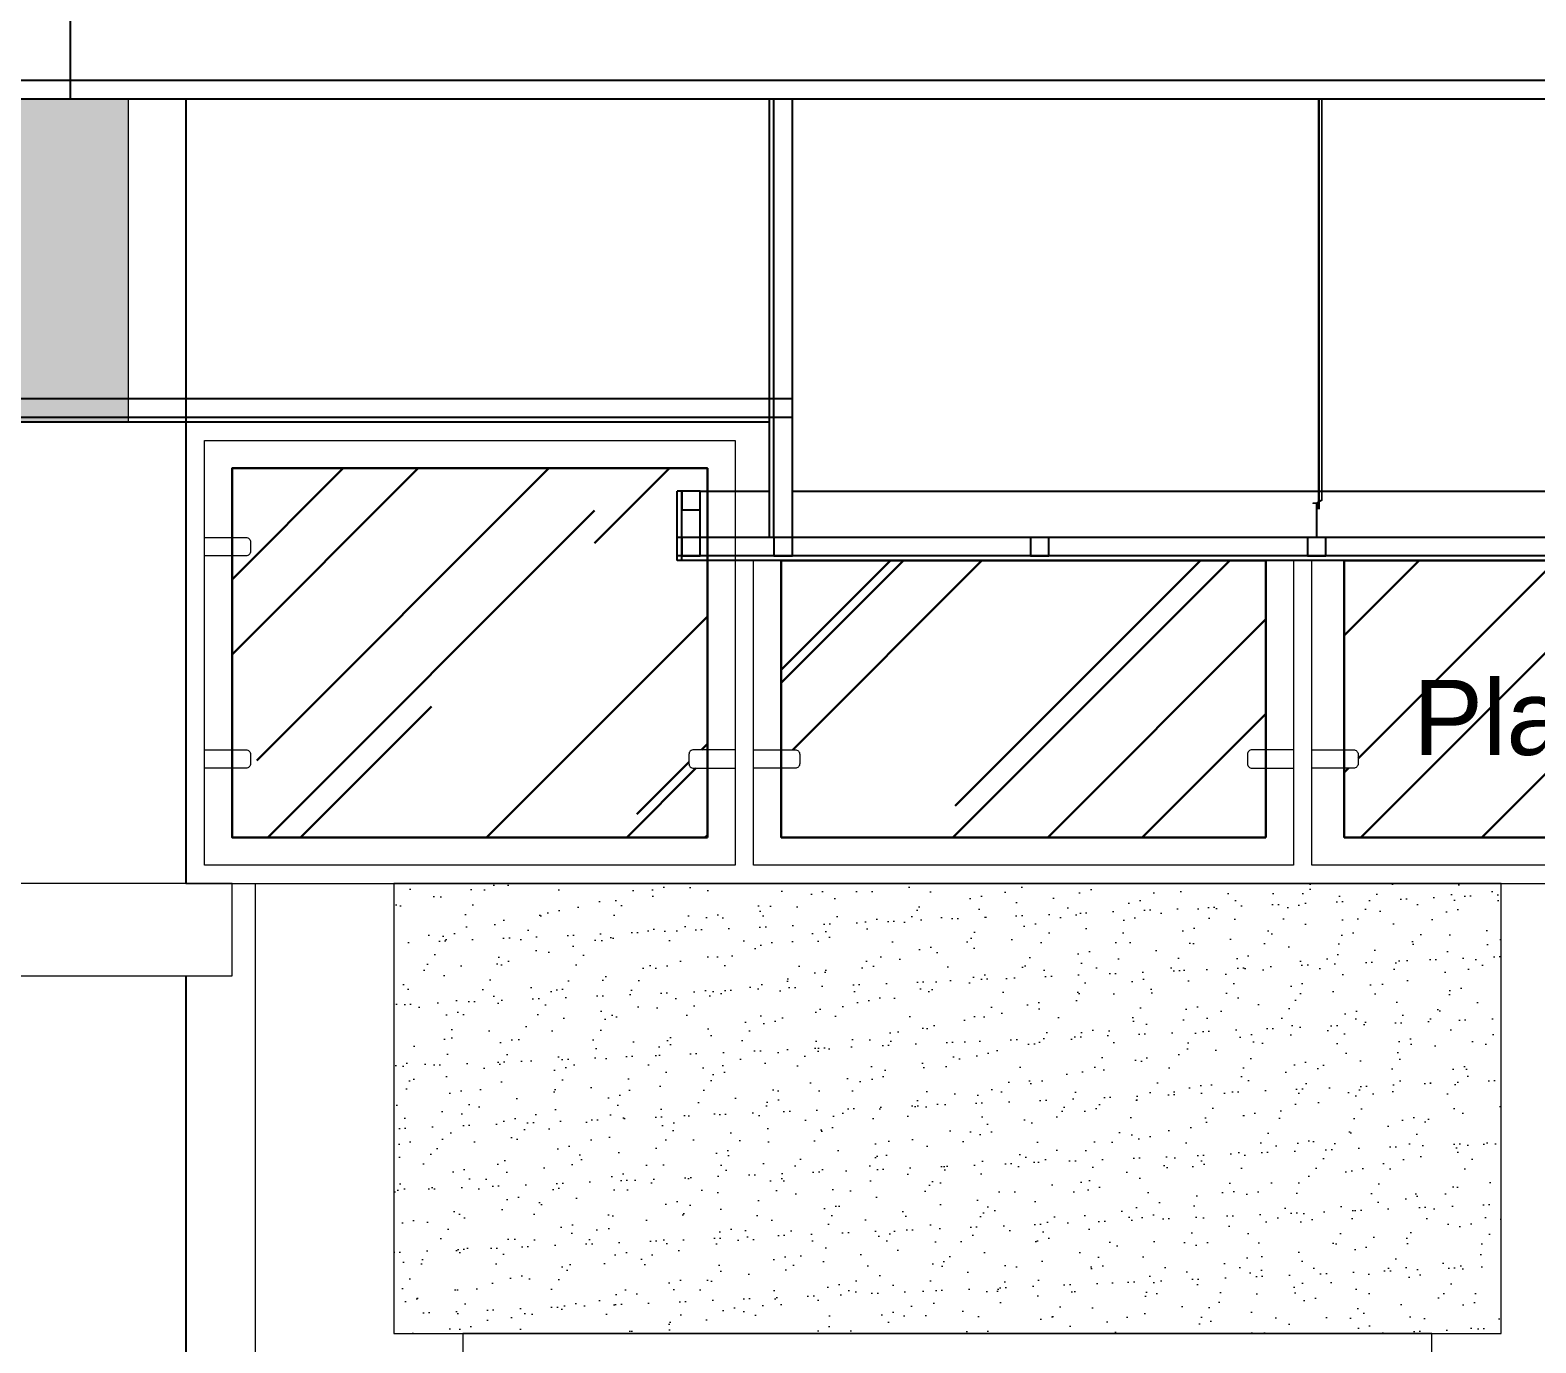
# Model space of a CAD drawing. Header units: inches. Extents: x 249 to 1192, y -18 to 440.
# Drawn here: x 708.169 to 711.432, y 266.37 to 269.214 of the extents above; entities that cross this region are included whole.
import ezdxf
from ezdxf.enums import TextEntityAlignment as Align

# ---------------------------------------------------------------- set-up
doc = ezdxf.new("R2010")
doc.units = ezdxf.units.IN
doc.header["$MEASUREMENT"] = 0
for name, color, linetype, lineweight in [('ARSIR BETON', 8, 'Continuous', 0), ('ARSIR WARNA', 66, 'Continuous', 0), ('BALOK', 3, 'Continuous', 20), ('BESI', 201, 'Continuous', 0), ('DIMENSI', 85, 'Continuous', 20), ('DINDING', 6, 'Continuous', 0), ('DINDING2', 137, 'Continuous', 20), ('KACA', 141, 'Continuous', 30), ('KUSEN', 16, 'Continuous', 15), ('TEXT (KETERANGAN)', 7, 'Continuous', 25)]:
    doc.layers.add(name, color=color, linetype=linetype, lineweight=lineweight)
for name, color, linetype in [('ATAP', 123, 'Continuous'), ('KOLOM', 5, 'Continuous'), ('KUDA-KUDA', 165, 'Continuous'), ('PLAFOND', 42, 'Continuous')]:
    doc.layers.add(name, color=color, linetype=linetype)
doc.styles.add('ARIAL', font='arial.ttf')

# ---------------------------------------------------------------- blocks, each defined once
blk = doc.blocks.new('B1')
at = {"layer": 'ARSIR BETON'}
blk.add_hatch(color=256, dxfattribs=at).paths.add_polyline_path([(364.6452, 149.9333), (364.1952, 149.9333), (364.1952, 149.2333), (364.6452, 149.2333)])
at = {"layer": 'BALOK'}
blk.add_lwpolyline([(364.1952, 149.9333), (364.6452, 149.9333), (364.6452, 149.2333), (364.1952, 149.2333)], close=True, dxfattribs=at)
blk = doc.blocks.new('BAHAN')
at = {"layer": 'TEXT (KETERANGAN)', "color": 1}
blk.add_lwpolyline([(707.0317, 209.6948), (707.2312, 209.3492), (706.8322, 209.3492)], close=True, dxfattribs=at)
at = {"layer": 'TEXT (KETERANGAN)', "style": 'ARIAL'}
for tag, p in [('BAHAN', (707.0684, 209.0131)), ('ELEVASI', (707.0684, 208.7382))]:
    blk.add_attdef(tag, text='', height=0.236, dxfattribs=at).set_placement(p, align=Align.BOTTOM_CENTER)
blk = doc.blocks.new('POTONGAN AA')
at = {"layer": 'ARSIR WARNA'}
h = blk.add_hatch(dxfattribs=at)
h.set_pattern_fill('AR-SAND', color=256, scale=0.05, angle=45, style=0)
h.set_pattern_definition([(82.5, (704.438185, 130.908324), (-0.0703507, 0.0658964), [0, -0.076, 0, -0.085, 0, -0.08125]), (52.5, (704.43819, 130.90832), (-0.037207, 0.162349), [0, -0.041, 0, -0.0685, 0, -0.02625]), (12.5, (704.3947, 130.86484), (0.1099015, 0.1103016), [0, -0.025, 0, -0.09, 0, -0.1175]), (2.5, (704.3947, 130.86484), (0.075252, 0.137313), [0, -0.0125, 0, -0.059, 0, -0.0675])])
h.paths.add_polyline_path([(706.8379, 131.8833), (704.4382, 131.8833), (704.4382, 130.9083), (706.8379, 130.9083)])
at = {"layer": 'KACA'}
h = blk.add_hatch(dxfattribs=at)
h.set_pattern_fill('AR-RROOF', color=256, scale=0.5, angle=45, style=0)
h.set_pattern_definition([(45, (704.08793, 131.9833), (0.424264, 1.13137), [7.5, -1, 2.5, -0.5]), (45, (704.3814, 132.6303), (-0.82378, 0.11667), [1.5, -0.165, 3, -0.375]), (45, (703.9642, 132.46062), (1.601597, 2.075358), [4, -0.7, 2, -0.5])])
h.paths.add_polyline_path([(705.1179, 132.5833), (705.0521, 132.5833), (705.0521, 132.7333), (705.1179, 132.7333), (705.1179, 132.7833), (704.0879, 132.7833), (704.0879, 132.6333), (704.1179, 132.6333, -0.414214), (704.1279, 132.6233), (704.1279, 132.6033, -0.414214), (704.1179, 132.5933), (704.0879, 132.5933), (704.0879, 132.1733), (704.1179, 132.1733, -0.414214), (704.1279, 132.1633), (704.1279, 132.1433, -0.414214), (704.1179, 132.1333), (704.0879, 132.1333), (704.0879, 131.9833), (705.1179, 131.9833), (705.1179, 132.1333), (705.0879, 132.1333, -0.414214), (705.0779, 132.1433), (705.0779, 132.1633, -0.414214), (705.0879, 132.1733), (705.1179, 132.1733)])
h.paths.add_polyline_path([(706.3279, 132.5833), (705.2779, 132.5833), (705.2779, 132.1733), (705.3079, 132.1733, -0.414214), (705.3179, 132.1633), (705.3179, 132.1433, -0.414214), (705.3079, 132.1333), (705.2779, 132.1333), (705.2779, 131.9833), (706.3279, 131.9833), (706.3279, 132.1333), (706.2979, 132.1333, -0.414214), (706.2879, 132.1433), (706.2879, 132.1633, -0.414214), (706.2979, 132.1733), (706.3279, 132.1733)])
h.paths.add_polyline_path([(707.5479, 132.5833), (706.4979, 132.5833), (706.4979, 132.1733), (706.5179, 132.1733, -0.414214), (706.5279, 132.1633), (706.5279, 132.1433, -0.414214), (706.5179, 132.1333), (706.4979, 132.1333), (706.4979, 131.9833), (707.5479, 131.9833), (707.5479, 132.1333), (707.5279, 132.1333, -0.414214), (707.5179, 132.1433), (707.5179, 132.1633, -0.414214), (707.5279, 132.1733), (707.5479, 132.1733)])
h.paths.add_polyline_path([(708.7879, 132.5833), (707.7179, 132.5833), (707.7179, 132.1733), (707.7479, 132.1733, -0.414214), (707.7579, 132.1633), (707.7579, 132.1433, -0.414214), (707.7479, 132.1333), (707.7179, 132.1333), (707.7179, 131.9833), (708.7879, 131.9833), (708.7879, 132.1333), (708.7579, 132.1333, -0.414214), (708.7479, 132.1433), (708.7479, 132.1633, -0.414214), (708.7579, 132.1733), (708.7879, 132.1733)])
h.paths.add_polyline_path([(709.9979, 132.5833), (708.9479, 132.5833), (708.9479, 132.1733), (708.9779, 132.1733, -0.414214), (708.9879, 132.1633), (708.9879, 132.1433, -0.414214), (708.9779, 132.1333), (708.9479, 132.1333), (708.9479, 131.9833), (709.9979, 131.9833), (709.9979, 132.1333), (709.9679, 132.1333, -0.414214), (709.9579, 132.1433), (709.9579, 132.1633, -0.414214), (709.9679, 132.1733), (709.9979, 132.1733)])
h.paths.add_polyline_path([(711.1879, 132.5933), (711.1579, 132.5933, -0.414214), (711.1479, 132.6033), (711.1479, 132.6233, -0.414214), (711.1579, 132.6333), (711.1879, 132.6333), (711.1879, 132.7833), (710.1579, 132.7833), (710.1579, 132.7333), (710.1737, 132.7333), (710.2137, 132.7333), (710.2237, 132.7333), (710.2237, 132.5833), (710.2137, 132.5833), (710.1579, 132.5833), (710.1579, 132.1733), (710.1879, 132.1733, -0.414214), (710.1979, 132.1633), (710.1979, 132.1433, -0.414214), (710.1879, 132.1333), (710.1579, 132.1333), (710.1579, 131.9833), (711.1879, 131.9833), (711.1879, 132.1333), (711.1579, 132.1333, -0.414214), (711.1479, 132.1433), (711.1479, 132.1633, -0.414214), (711.1579, 132.1733), (711.1879, 132.1733)])
at = {"layer": 'ATAP'}
blk.add_lwpolyline([(679.6627, 133.5833), (719.6121, 133.5833), (719.6121, 133.6233), (679.6627, 133.6233)], close=True, dxfattribs=at)
at = {"layer": 'BESI', "ltscale": 0.1}
for p, q in [((706.4419, 132.71), (706.4419, 133.5833)), ((706.4419, 132.71), (706.4419, 133.5833)), ((706.4439, 132.7111), (706.4439, 133.5833)), ((706.4439, 132.7111), (706.4439, 133.5833)), ((706.4484, 133.5833), (706.4484, 132.7137)), ((706.4484, 133.5833), (706.4484, 132.7137)), ((706.4492, 133.5833), (706.4492, 132.7133)), ((706.4492, 133.5833), (706.4492, 132.7133)), ((706.438, 132.7077), (706.4301, 132.7077)), ((706.4301, 132.7077), (706.4301, 132.7069)), ((706.4382, 132.7069), (706.4301, 132.7069)), ((706.4484, 132.7137), (706.438, 132.7077)), ((706.4492, 132.7133), (706.4382, 132.7069)), ((706.4439, 132.7348), (706.4419, 132.7348)), ((706.4439, 132.7348), (706.4419, 132.7348)), ((706.4439, 132.7348), (706.4419, 132.7348)), ((706.4439, 132.7348), (706.4419, 132.7348)), ((706.4419, 132.6948), (706.4419, 132.7091)), ((706.4439, 132.6948), (706.4439, 132.7102))]:
    blk.add_line(p, q, dxfattribs=at)
blk.add_lwpolyline([(706.4382, 132.7069), (706.4382, 132.6333), (706.4374, 132.6333), (706.4374, 132.7069)], dxfattribs=at)
at = {"layer": 'DINDING'}
blk.add_lwpolyline([(704.0879, 131.8833), (703.9879, 131.8833), (703.1884, 131.8833), (703.1884, 131.6833), (703.2884, 131.6833), (704.0879, 131.6833)], close=True, dxfattribs=at)
at = {"layer": 'DINDING2'}
blk.add_lwpolyline([(704.4382, 130.9083), (706.8379, 130.9083), (706.8379, 131.8833), (704.4382, 131.8833)], close=True, dxfattribs=at)
at = {"layer": 'KACA'}
for points in [[(705.1179, 131.9833), (704.0879, 131.9833), (704.0879, 132.7833), (705.1179, 132.7833)], [(706.3279, 131.9833), (705.2779, 131.9833), (705.2779, 132.5833), (706.3279, 132.5833)], [(707.5479, 131.9833), (706.4979, 131.9833), (706.4979, 132.5833), (707.5479, 132.5833)]]:
    blk.add_lwpolyline(points, close=True, dxfattribs=at)
at = {"layer": 'KOLOM'}
for points in [[(703.2879, 131.8833), (703.2879, 133.5833), (703.9879, 133.5833), (703.9879, 131.8833)], [(703.9879, 131.8983), (703.9879, 131.8833)], [(703.9879, 131.6833), (703.9879, 128.3033), (703.2879, 128.3033), (703.2879, 131.6833)]]:
    blk.add_lwpolyline(points, dxfattribs=at)
at = {"layer": 'KUDA-KUDA'}
blk.add_lwpolyline([(703.7379, 133.5833), (703.7379, 138.657), (703.5379, 138.657), (703.5379, 133.5833)], dxfattribs=at)
at = {"layer": 'KUSEN'}
for points in [[(705.2521, 132.8833), (703.9879, 132.8833), (703.9879, 131.8833), (711.2877, 131.8833), (711.2877, 132.8833), (710.0237, 132.8833)], [(704.1377, 131.8833), (704.1377, 130.5033), (703.9879, 130.5033)]]:
    blk.add_lwpolyline(points, dxfattribs=at)
for points in [[(705.1779, 131.9233), (704.0279, 131.9233), (704.0279, 132.8433), (705.1779, 132.8433)], [(706.3879, 131.9233), (705.2179, 131.9233), (705.2179, 132.5833), (706.3879, 132.5833)], [(707.6179, 131.9233), (706.4279, 131.9233), (706.4279, 132.5833), (707.6179, 132.5833)], [(704.5882, 128.4033), (706.6879, 128.4033), (706.6879, 130.9083), (704.5882, 130.9083)]]:
    blk.add_lwpolyline(points, close=True, dxfattribs=at)
for points in [[(704.0279, 132.6333), (704.0879, 132.6333), (704.1179, 132.6333, -0.414214), (704.1279, 132.6233), (704.1279, 132.6033, -0.414214), (704.1179, 132.5933), (704.0279, 132.5933)], [(704.0279, 132.1733), (704.0879, 132.1733), (704.1179, 132.1733, -0.414214), (704.1279, 132.1633), (704.1279, 132.1433, -0.414214), (704.1179, 132.1333), (704.0279, 132.1333)], [(705.1779, 132.1733), (705.1179, 132.1733), (705.0879, 132.1733, 0.414214), (705.0779, 132.1633), (705.0779, 132.1433, 0.414214), (705.0879, 132.1333), (705.1779, 132.1333)], [(705.2179, 132.1733), (705.2779, 132.1733), (705.3079, 132.1733, -0.414214), (705.3179, 132.1633), (705.3179, 132.1433, -0.414214), (705.3079, 132.1333), (705.2179, 132.1333)], [(706.3879, 132.1733), (706.3279, 132.1733), (706.2979, 132.1733, 0.414214), (706.2879, 132.1633), (706.2879, 132.1433, 0.414214), (706.2979, 132.1333), (706.3879, 132.1333)], [(706.4279, 132.1733), (706.4879, 132.1733), (706.5179, 132.1733, -0.414214), (706.5279, 132.1633), (706.5279, 132.1433, -0.414214), (706.5179, 132.1333), (706.4279, 132.1333)]]:
    blk.add_lwpolyline(points, format="xyb", dxfattribs=at)
at = {"layer": 'PLAFOND'}
for points in [[(705.2521, 132.6333), (705.2521, 133.5833)], [(705.2621, 132.6333), (705.2621, 133.5833)], [(705.3021, 132.6333), (705.3021, 133.5833)], [(705.3021, 132.9333), (701.9737, 132.9333)], [(705.3021, 132.8933), (701.9737, 132.8933)], [(705.2521, 132.8833), (701.9737, 132.8833)], [(705.0521, 132.5833), (705.0521, 132.7333)], [(705.1021, 132.7333), (705.0521, 132.7333)], [(705.0621, 132.5833), (705.0621, 132.7333)], [(705.1021, 132.6333), (705.1021, 132.7333)], [(705.1021, 132.7333), (705.2521, 132.7333)], [(705.3021, 132.7333), (709.9737, 132.7333)], [(710.1737, 132.6333), (705.0521, 132.6333)], [(710.2237, 132.5933), (705.0521, 132.5933)], [(710.2237, 132.5833), (705.0521, 132.5833)]]:
    blk.add_lwpolyline(points, dxfattribs=at)
for points in [[(705.0621, 132.6933), (705.1021, 132.6933), (705.1021, 132.7333), (705.0621, 132.7333)], [(705.0621, 132.5933), (705.1021, 132.5933), (705.1021, 132.6333), (705.0621, 132.6333)], [(705.2621, 132.5933), (705.3021, 132.5933), (705.3021, 132.6333), (705.2621, 132.6333)], [(705.8179, 132.5933), (705.8579, 132.5933), (705.8579, 132.6333), (705.8179, 132.6333)], [(706.4179, 132.5933), (706.4579, 132.5933), (706.4579, 132.6333), (706.4179, 132.6333)]]:
    blk.add_lwpolyline(points, close=True, dxfattribs=at)
blk.add_blockref('B1', (339.2177, -16.35))
at = {"layer": 'DIMENSI', "xscale": 0.6897248955102668, "yscale": 0.6897248955102668, "zscale": 0.6897248955102668}
blk.add_blockref('BAHAN', (220.0006, -12.0484), dxfattribs=at).add_auto_attribs({'ELEVASI': '+ 8.88', 'BAHAN': 'Plafond GRC fin. cat'})

msp = doc.modelspace()

# ---------------------------------------------------------------- block references
at = {"layer": 'KUSEN'}
msp.add_blockref('POTONGAN AA', (4.5189, 135.4814), dxfattribs=at)

doc.saveas('drawing.dxf')
